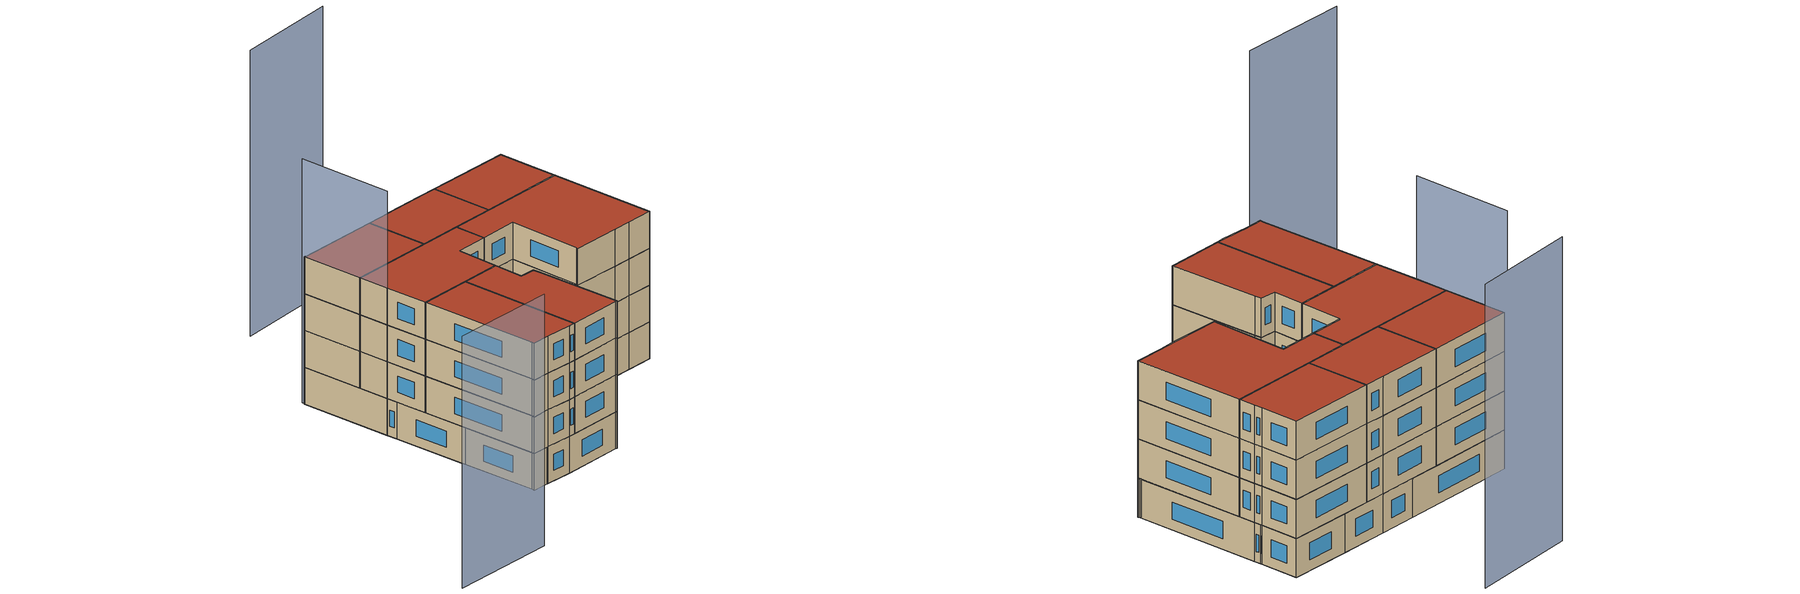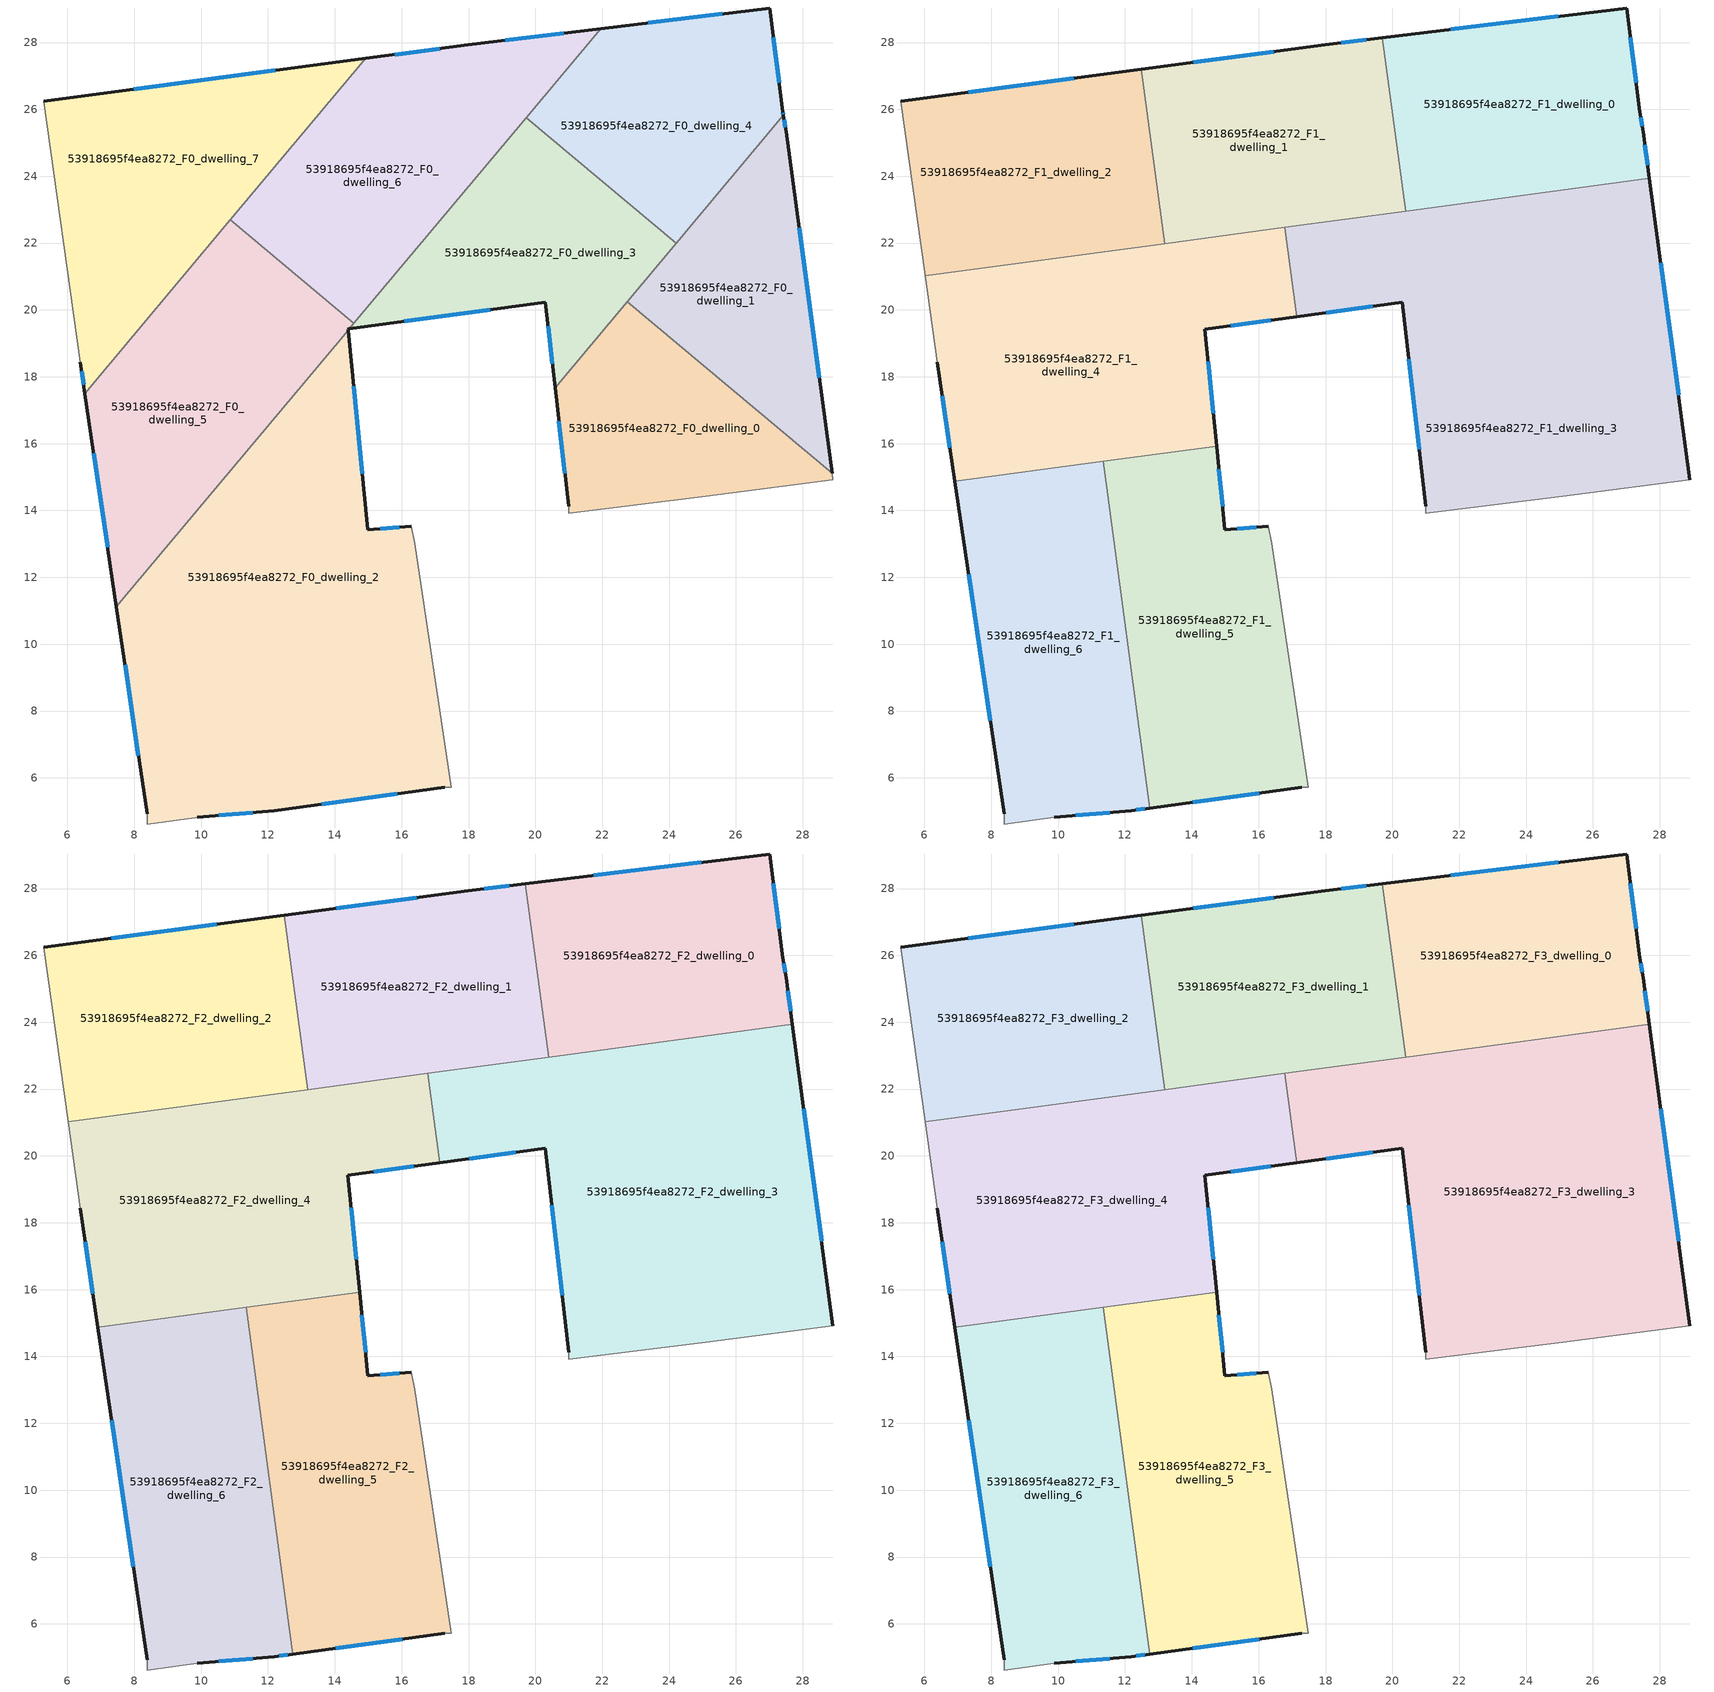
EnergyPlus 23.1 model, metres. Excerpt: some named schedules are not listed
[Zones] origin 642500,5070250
53918695f4ea8272_F0_dwelling_0
 floor ground (EU_floor_Construction): 28.9,14.92 28.88,15.11 22.74,20.24 20.59,17.67 20.99,14.12 20.99,13.92 25.1,14.42 26.6,14.62 z0
 wall outside (EU_wall_Construction): 20.99,14.12 20.59,17.67 z0:3
 wall adiabatic (EU_wall_Construction): 28.88,15.11 28.9,14.92 26.6,14.62 25.1,14.42 20.99,13.92 20.99,14.12 z0:3
 wall to 53918695f4ea8272_F0_dwelling_1 (EU_wall_Construction): 22.74,20.24 28.88,15.11 z0:3
 wall to 53918695f4ea8272_F0_dwelling_3 (EU_wall_Construction): 20.59,17.67 22.74,20.24 z0:3
 window (EU_Window_Construction): 20.88,15.12 20.7,16.68 z0.84:2.16
53918695f4ea8272_F0_dwelling_1
 floor ground (EU_floor_Construction): 28.88,15.11 27.5,25.33 27.42,25.83 22.74,20.24 z0
 wall outside (EU_wall_Construction): 27.42,25.83 27.5,25.33 28.88,15.11 z0:3
 wall to 53918695f4ea8272_F0_dwelling_4 (EU_wall_Construction): 24.21,21.99 27.42,25.83 z0:3
 wall to 53918695f4ea8272_F0_dwelling_3 (EU_wall_Construction): 22.75,20.24 24.21,21.99 z0:3
 window (EU_Window_Construction): 27.44,25.69 27.48,25.47 / 27.89,22.47 28.49,17.97 z0.84:2.16
53918695f4ea8272_F0_dwelling_2
 floor ground (EU_floor_Construction): 17.49,5.72 16.39,13.03 16.29,13.53 14.99,13.42 14.4,19.39 7.47,11.12 8.38,4.92 8.38,4.62 9.82,4.81 9.88,4.82 12.19,5.02 17.29,5.72 z0
 wall outside (EU_wall_Construction): 17.29,5.72 12.19,5.02 9.88,4.82 / 8.38,4.92 7.47,11.12 / 14.4,19.39 14.99,13.42 16.29,13.53 z0:3
 wall adiabatic (EU_wall_Construction): 16.29,13.53 16.39,13.03 17.49,5.72 17.29,5.72 / 9.88,4.82 9.82,4.81 8.38,4.62 8.38,4.92 z0:3
 wall to 53918695f4ea8272_F0_dwelling_5 (EU_wall_Construction): 7.47,11.12 14.4,19.39 z0:3
 window (EU_Window_Construction): 15.35,13.45 15.93,13.5 / 15.86,5.52 13.62,5.22 / 11.54,4.96 10.53,4.88 / 8.13,6.66 7.72,9.38 / 14.56,17.72 14.82,15.1 z0.84:2.16
53918695f4ea8272_F0_dwelling_3
 floor ground (EU_floor_Construction): 20.59,17.67 24.21,21.99 19.72,25.75 14.43,19.43 20.3,20.23 z0
 wall outside (EU_wall_Construction): 20.59,17.67 20.3,20.23 14.43,19.43 z0:3
 wall to 53918695f4ea8272_F0_dwelling_4 (EU_wall_Construction): 19.72,25.75 24.21,21.99 z0:3
 wall to 53918695f4ea8272_F0_dwelling_6 (EU_wall_Construction): 14.57,19.6 19.72,25.75 z0:3
 wall to 53918695f4ea8272_F0_dwelling_5 (EU_wall_Construction): 14.43,19.43 14.57,19.6 z0:3
 window (EU_Window_Construction): 18.65,20.01 16.07,19.66 / 20.51,18.39 20.38,19.51 z0.84:2.16
53918695f4ea8272_F0_dwelling_4
 floor ground (EU_floor_Construction): 24.21,21.99 27.42,25.83 27.4,25.93 27,29.03 21.95,28.42 19.72,25.75 z0
 wall outside (EU_wall_Construction): 21.95,28.42 27,29.03 27.4,25.93 27.42,25.83 z0:3
 wall to 53918695f4ea8272_F0_dwelling_6 (EU_wall_Construction): 19.72,25.75 21.95,28.42 z0:3
 window (EU_Window_Construction): 23.37,28.59 25.59,28.86 / 27.12,28.16 27.29,26.8 / 27.41,25.9 27.42,25.85 z0.84:2.16
53918695f4ea8272_F0_dwelling_5
 floor ground (EU_floor_Construction): 7.47,11.12 14.4,19.39 14.39,19.43 14.43,19.43 14.57,19.6 10.88,22.69 6.52,17.5 z0
 wall outside (EU_wall_Construction): 7.47,11.12 6.52,17.5 / 14.43,19.43 14.39,19.43 14.4,19.39 z0:3
 wall to 53918695f4ea8272_F0_dwelling_6 (EU_wall_Construction): 10.88,22.69 14.57,19.6 z0:3
 wall to 53918695f4ea8272_F0_dwelling_7 (EU_wall_Construction): 6.52,17.5 10.88,22.69 z0:3
 window (EU_Window_Construction): 7.2,12.91 6.79,15.71 z0.84:2.16
53918695f4ea8272_F0_dwelling_6
 floor ground (EU_floor_Construction): 14.57,19.6 21.95,28.42 18,27.93 14.93,27.53 10.88,22.69 z0
 wall outside (EU_wall_Construction): 14.93,27.53 18,27.93 21.95,28.42 z0:3
 wall to 53918695f4ea8272_F0_dwelling_7 (EU_wall_Construction): 10.88,22.69 14.93,27.53 z0:3
 window (EU_Window_Construction): 15.79,27.64 17.14,27.82 / 19.11,28.07 20.85,28.28 z0.84:2.16
53918695f4ea8272_F0_dwelling_7
 floor ground (EU_floor_Construction): 6.52,17.5 14.93,27.53 5.29,26.24 6.39,18.43 z0
 wall outside (EU_wall_Construction): 6.52,17.5 6.39,18.43 / 5.29,26.24 14.93,27.53 z0:3
 wall adiabatic (EU_wall_Construction): 6.39,18.43 5.29,26.24 z0:3
 window (EU_Window_Construction): 6.49,17.76 6.42,18.17 / 7.99,26.6 12.22,27.16 z0.84:2.16
53918695f4ea8272_F1_dwelling_0
 floor to 53918695f4ea8272_F0_dwelling_4 (EU_floor_Construction): 25.6,23.65 27.42,25.83 27.4,25.93 27,29.03 21.95,28.42 19.98,26.06 20.06,25.48 22.7,23.26 z3
 floor to 53918695f4ea8272_F0_dwelling_6 (EU_floor_Construction): 19.98,26.06 21.95,28.42 19.7,28.14 z3
 floor to 53918695f4ea8272_F0_dwelling_1 (EU_floor_Construction): 27.69,23.93 27.5,25.33 27.42,25.83 25.6,23.65 z3
 floor to 53918695f4ea8272_F0_dwelling_3 (EU_floor_Construction): 22.7,23.26 20.06,25.48 20.39,22.95 z3
 wall outside (EU_wall_Construction): 19.7,28.14 27,29.03 27.4,25.93 27.5,25.33 27.69,23.93 z3:6
 wall to 53918695f4ea8272_F1_dwelling_1 (EU_wall_Construction): 20.39,22.95 19.7,28.14 z3:6
 wall to 53918695f4ea8272_F1_dwelling_3 (EU_wall_Construction): 27.69,23.93 20.39,22.95 z3:6
 window (EU_Window_Construction): 21.74,28.39 24.96,28.78 / 27.12,28.16 27.29,26.8 / 27.43,25.76 27.47,25.5 / 27.56,24.94 27.64,24.32 z3.84:5.16
53918695f4ea8272_F1_dwelling_1
 floor to 53918695f4ea8272_F0_dwelling_6 (EU_floor_Construction): 17,22.5 19.98,26.06 19.7,28.14 18,27.93 14.92,27.52 12.79,24.98 13.19,21.99 z3
 floor to 53918695f4ea8272_F0_dwelling_4 (EU_floor_Construction): 20.06,25.48 19.98,26.06 19.72,25.75 z3
 floor to 53918695f4ea8272_F0_dwelling_7 (EU_floor_Construction): 12.79,24.98 14.92,27.52 12.49,27.2 z3
 floor to 53918695f4ea8272_F0_dwelling_3 (EU_floor_Construction): 20.39,22.95 20.06,25.48 19.72,25.75 17,22.5 z3
 wall outside (EU_wall_Construction): 12.49,27.2 18,27.93 19.7,28.14 z3:6
 wall to 53918695f4ea8272_F1_dwelling_2 (EU_wall_Construction): 13.19,21.99 12.49,27.2 z3:6
 wall to 53918695f4ea8272_F1_dwelling_4 (EU_wall_Construction): 16.78,22.47 13.19,21.99 z3:6
 wall to 53918695f4ea8272_F1_dwelling_3 (EU_wall_Construction): 20.39,22.95 16.78,22.47 z3:6
 window (EU_Window_Construction): 18.47,27.99 19.22,28.08 / 14.04,27.41 16.45,27.73 z3.84:5.16
53918695f4ea8272_F1_dwelling_2
 floor to 53918695f4ea8272_F0_dwelling_7 (EU_floor_Construction): 9.92,21.55 12.79,24.98 12.49,27.2 5.29,26.24 6.02,21.02 z3
 floor to 53918695f4ea8272_F0_dwelling_5 (EU_floor_Construction): 11.92,21.82 10.88,22.69 9.92,21.55 z3
 floor to 53918695f4ea8272_F0_dwelling_6 (EU_floor_Construction): 13.19,21.99 12.79,24.98 10.88,22.69 11.92,21.82 z3
 wall outside (EU_wall_Construction): 5.29,26.24 12.49,27.2 z3:6
 wall adiabatic (EU_wall_Construction): 6.02,21.02 5.29,26.24 z3:6
 wall to 53918695f4ea8272_F1_dwelling_4 (EU_wall_Construction): 13.19,21.99 6.02,21.02 z3:6
 window (EU_Window_Construction): 7.31,26.51 10.47,26.93 z3.84:5.16
53918695f4ea8272_F1_dwelling_3
 floor to 53918695f4ea8272_F0_dwelling_0 (EU_floor_Construction): 28.9,14.92 28.88,15.11 22.74,20.24 20.59,17.67 20.99,14.12 20.99,13.92 25.1,14.42 26.6,14.62 z3
 floor to 53918695f4ea8272_F0_dwelling_1 (EU_floor_Construction): 28.88,15.11 27.69,23.93 25.6,23.65 22.74,20.24 z3
 floor to 53918695f4ea8272_F0_dwelling_3 (EU_floor_Construction): 20.59,17.67 24.21,21.99 22.7,23.26 17,22.5 16.8,22.27 17.13,19.8 20.3,20.23 z3
 floor to 53918695f4ea8272_F0_dwelling_4 (EU_floor_Construction): 24.21,21.99 25.6,23.65 22.7,23.26 z3
 floor to 53918695f4ea8272_F0_dwelling_6 (EU_floor_Construction): 16.8,22.27 17,22.5 16.78,22.47 z3
 wall outside (EU_wall_Construction): 27.69,23.93 28.9,14.92 / 20.99,14.12 20.3,20.23 17.14,19.8 z3:6
 wall adiabatic (EU_wall_Construction): 28.9,14.92 26.6,14.62 25.1,14.42 20.99,13.92 20.99,14.12 z3:6
 wall to 53918695f4ea8272_F1_dwelling_4 (EU_wall_Construction): 17.14,19.8 16.78,22.47 z3:6
 window (EU_Window_Construction): 28.03,21.41 28.56,17.45 / 20.8,15.83 20.49,18.52 / 19.41,20.11 18.02,19.92 z3.84:5.16
53918695f4ea8272_F1_dwelling_4
 floor to 53918695f4ea8272_F0_dwelling_3 (EU_floor_Construction): 17.13,19.8 16.8,22.27 14.43,19.43 z3
 floor to 53918695f4ea8272_F0_dwelling_6 (EU_floor_Construction): 14.57,19.6 16.8,22.27 16.78,22.47 11.92,21.82 z3
 floor to 53918695f4ea8272_F0_dwelling_7 (EU_floor_Construction): 6.52,17.5 9.92,21.55 6.02,21.02 6.39,18.43 z3
 floor to 53918695f4ea8272_F0_dwelling_2 (EU_floor_Construction): 14.74,15.93 14.39,19.39 11.08,15.44 z3
 floor to 53918695f4ea8272_F0_dwelling_5 (EU_floor_Construction): 11.08,15.44 14.39,19.39 14.39,19.43 14.43,19.43 14.57,19.6 11.92,21.82 9.92,21.55 6.52,17.5 6.91,14.88 z3
 wall outside (EU_wall_Construction): 6.91,14.88 6.39,18.43 / 17.14,19.8 14.39,19.43 14.74,15.93 z3:6
 wall adiabatic (EU_wall_Construction): 6.39,18.43 6.02,21.02 z3:6
 wall to 53918695f4ea8272_F1_dwelling_6 (EU_wall_Construction): 11.35,15.47 6.91,14.88 z3:6
 wall to 53918695f4ea8272_F1_dwelling_5 (EU_wall_Construction): 14.74,15.93 11.35,15.47 z3:6
 window (EU_Window_Construction): 6.76,15.87 6.53,17.44 / 16.37,19.7 15.16,19.53 / 14.49,18.45 14.64,16.91 z3.84:5.16
53918695f4ea8272_F1_dwelling_5
 floor to 53918695f4ea8272_F0_dwelling_2 (EU_floor_Construction): 17.49,5.72 16.39,13.03 16.29,13.53 14.99,13.42 14.74,15.93 11.35,15.47 12.75,5.1 17.29,5.72 z3
 wall outside (EU_wall_Construction): 17.29,5.72 12.75,5.1 / 14.74,15.93 14.99,13.42 16.29,13.53 z3:6
 wall adiabatic (EU_wall_Construction): 16.29,13.53 16.39,13.03 17.49,5.72 17.29,5.72 z3:6
 wall to 53918695f4ea8272_F1_dwelling_6 (EU_wall_Construction): 12.75,5.1 11.35,15.47 z3:6
 window (EU_Window_Construction): 16.02,5.54 14.02,5.27 / 14.81,15.23 14.92,14.13 / 15.35,13.45 15.93,13.5 z3.84:5.16
53918695f4ea8272_F1_dwelling_6
 floor to 53918695f4ea8272_F0_dwelling_5 (EU_floor_Construction): 7.47,11.12 11.08,15.44 6.91,14.88 z3
 floor to 53918695f4ea8272_F0_dwelling_2 (EU_floor_Construction): 12.75,5.1 11.35,15.47 11.08,15.44 7.47,11.12 8.38,4.92 8.38,4.62 9.88,4.82 12.19,5.02 z3
 wall outside (EU_wall_Construction): 8.38,4.92 6.91,14.88 / 12.75,5.1 12.19,5.02 9.88,4.82 z3:6
 wall adiabatic (EU_wall_Construction): 9.88,4.82 8.38,4.62 8.38,4.92 z3:6
 window (EU_Window_Construction): 7.97,7.71 7.32,12.09 / 12.59,5.08 12.34,5.04 / 11.54,4.96 10.53,4.88 z3.84:5.16
53918695f4ea8272_F2_dwelling_0
 floor to 53918695f4ea8272_F1_dwelling_0 (EU_floor_Construction): 27.69,23.93 27.5,25.33 27.4,25.93 27,29.03 19.7,28.14 20.39,22.95 z6
 wall outside (EU_wall_Construction): 19.7,28.14 27,29.03 27.4,25.93 27.5,25.33 27.69,23.93 z6:9
 wall to 53918695f4ea8272_F2_dwelling_1 (EU_wall_Construction): 20.39,22.95 19.7,28.14 z6:9
 wall to 53918695f4ea8272_F2_dwelling_3 (EU_wall_Construction): 27.69,23.93 20.39,22.95 z6:9
 window (EU_Window_Construction): 21.74,28.39 24.96,28.78 / 27.12,28.16 27.29,26.8 / 27.43,25.76 27.47,25.5 / 27.56,24.94 27.64,24.32 z6.84:8.16
53918695f4ea8272_F2_dwelling_1
 floor to 53918695f4ea8272_F1_dwelling_1 (EU_floor_Construction): 20.39,22.95 19.7,28.14 18,27.93 12.49,27.2 13.19,21.99 z6
 wall outside (EU_wall_Construction): 12.49,27.2 18,27.93 19.7,28.14 z6:9
 wall to 53918695f4ea8272_F2_dwelling_2 (EU_wall_Construction): 13.19,21.99 12.49,27.2 z6:9
 wall to 53918695f4ea8272_F2_dwelling_4 (EU_wall_Construction): 16.78,22.47 13.19,21.99 z6:9
 wall to 53918695f4ea8272_F2_dwelling_3 (EU_wall_Construction): 20.39,22.95 16.78,22.47 z6:9
 window (EU_Window_Construction): 18.47,27.99 19.22,28.08 / 14.04,27.41 16.45,27.73 z6.84:8.16
53918695f4ea8272_F2_dwelling_2
 floor to 53918695f4ea8272_F1_dwelling_2 (EU_floor_Construction): 13.19,21.99 12.49,27.2 5.29,26.24 6.02,21.02 z6
 wall outside (EU_wall_Construction): 5.29,26.24 12.49,27.2 z6:9
 wall adiabatic (EU_wall_Construction): 6.02,21.02 5.29,26.24 z6:9
 wall to 53918695f4ea8272_F2_dwelling_4 (EU_wall_Construction): 13.19,21.99 6.02,21.02 z6:9
 window (EU_Window_Construction): 7.31,26.51 10.47,26.93 z6.84:8.16
53918695f4ea8272_F2_dwelling_3
 floor to 53918695f4ea8272_F1_dwelling_3 (EU_floor_Construction): 28.9,14.92 27.69,23.93 16.78,22.47 17.14,19.8 20.3,20.23 20.99,14.12 20.99,13.92 25.1,14.42 26.6,14.62 z6
 wall outside (EU_wall_Construction): 27.69,23.93 28.9,14.92 / 20.99,14.12 20.3,20.23 17.14,19.8 z6:9
 wall adiabatic (EU_wall_Construction): 28.9,14.92 26.6,14.62 25.1,14.42 20.99,13.92 20.99,14.12 z6:9
 wall to 53918695f4ea8272_F2_dwelling_4 (EU_wall_Construction): 17.14,19.8 16.78,22.47 z6:9
 window (EU_Window_Construction): 28.03,21.41 28.56,17.45 / 20.8,15.83 20.49,18.52 / 19.41,20.11 18.02,19.92 z6.84:8.16
53918695f4ea8272_F2_dwelling_4
 floor to 53918695f4ea8272_F1_dwelling_4 (EU_floor_Construction): 14.74,15.93 14.39,19.43 17.14,19.8 16.78,22.47 6.02,21.02 6.39,18.43 6.91,14.88 z6
 wall outside (EU_wall_Construction): 6.91,14.88 6.39,18.43 / 17.14,19.8 14.39,19.43 14.74,15.93 z6:9
 wall adiabatic (EU_wall_Construction): 6.39,18.43 6.02,21.02 z6:9
 wall to 53918695f4ea8272_F2_dwelling_6 (EU_wall_Construction): 11.35,15.47 6.91,14.88 z6:9
 wall to 53918695f4ea8272_F2_dwelling_5 (EU_wall_Construction): 14.74,15.93 11.35,15.47 z6:9
 window (EU_Window_Construction): 6.76,15.87 6.53,17.44 / 16.37,19.7 15.16,19.53 / 14.49,18.45 14.64,16.91 z6.84:8.16
53918695f4ea8272_F2_dwelling_5
 floor to 53918695f4ea8272_F1_dwelling_5 (EU_floor_Construction): 17.49,5.72 16.39,13.03 16.29,13.53 14.99,13.42 14.74,15.93 11.35,15.47 12.75,5.1 17.29,5.72 z6
 wall outside (EU_wall_Construction): 17.29,5.72 12.75,5.1 / 14.74,15.93 14.99,13.42 16.29,13.53 z6:9
 wall adiabatic (EU_wall_Construction): 16.29,13.53 16.39,13.03 17.49,5.72 17.29,5.72 z6:9
 wall to 53918695f4ea8272_F2_dwelling_6 (EU_wall_Construction): 12.75,5.1 11.35,15.47 z6:9
 window (EU_Window_Construction): 16.02,5.54 14.02,5.27 / 14.81,15.23 14.92,14.13 / 15.35,13.45 15.93,13.5 z6.84:8.16
53918695f4ea8272_F2_dwelling_6
 floor to 53918695f4ea8272_F1_dwelling_6 (EU_floor_Construction): 12.75,5.1 11.35,15.47 6.91,14.88 8.38,4.92 8.38,4.62 9.88,4.82 12.19,5.02 z6
 wall outside (EU_wall_Construction): 8.38,4.92 6.91,14.88 / 12.75,5.1 12.19,5.02 9.88,4.82 z6:9
 wall adiabatic (EU_wall_Construction): 9.88,4.82 8.38,4.62 8.38,4.92 z6:9
 window (EU_Window_Construction): 7.97,7.71 7.32,12.09 / 12.59,5.08 12.34,5.04 / 11.54,4.96 10.53,4.88 z6.84:8.16
53918695f4ea8272_F3_dwelling_0
 floor to 53918695f4ea8272_F2_dwelling_0 (EU_floor_Construction): 27.69,23.93 27.5,25.33 27.4,25.93 27,29.03 19.7,28.14 20.39,22.95 z9
 wall outside (EU_wall_Construction): 19.7,28.14 27,29.03 27.4,25.93 27.5,25.33 27.69,23.93 z9:12
 wall to 53918695f4ea8272_F3_dwelling_1 (EU_wall_Construction): 20.39,22.95 19.7,28.14 z9:12
 wall to 53918695f4ea8272_F3_dwelling_3 (EU_wall_Construction): 27.69,23.93 20.39,22.95 z9:12
 window (EU_Window_Construction): 21.74,28.39 24.96,28.78 / 27.12,28.16 27.29,26.8 / 27.43,25.76 27.47,25.5 / 27.56,24.94 27.64,24.32 z9.84:11.16
 roof outside (EU_roof_Construction): 27,29.03 27.4,25.93 27.5,25.33 27.69,23.93 20.39,22.95 19.7,28.14 z12
53918695f4ea8272_F3_dwelling_1
 floor to 53918695f4ea8272_F2_dwelling_1 (EU_floor_Construction): 20.39,22.95 19.7,28.14 18,27.93 12.49,27.2 13.19,21.99 z9
 wall outside (EU_wall_Construction): 12.49,27.2 18,27.93 19.7,28.14 z9:12
 wall to 53918695f4ea8272_F3_dwelling_2 (EU_wall_Construction): 13.19,21.99 12.49,27.2 z9:12
 wall to 53918695f4ea8272_F3_dwelling_4 (EU_wall_Construction): 16.78,22.47 13.19,21.99 z9:12
 wall to 53918695f4ea8272_F3_dwelling_3 (EU_wall_Construction): 20.39,22.95 16.78,22.47 z9:12
 window (EU_Window_Construction): 18.47,27.99 19.22,28.08 / 14.04,27.41 16.45,27.73 z9.84:11.16
 roof outside (EU_roof_Construction): 19.7,28.14 20.39,22.95 13.19,21.99 12.49,27.2 18,27.93 z12
53918695f4ea8272_F3_dwelling_2
 floor to 53918695f4ea8272_F2_dwelling_2 (EU_floor_Construction): 13.19,21.99 12.49,27.2 5.29,26.24 6.02,21.02 z9
 wall outside (EU_wall_Construction): 5.29,26.24 12.49,27.2 z9:12
 wall adiabatic (EU_wall_Construction): 6.02,21.02 5.29,26.24 z9:12
 wall to 53918695f4ea8272_F3_dwelling_4 (EU_wall_Construction): 13.19,21.99 6.02,21.02 z9:12
 window (EU_Window_Construction): 7.31,26.51 10.47,26.93 z9.84:11.16
 roof outside (EU_roof_Construction): 12.49,27.2 13.19,21.99 6.02,21.02 5.29,26.24 z12
53918695f4ea8272_F3_dwelling_3
 floor to 53918695f4ea8272_F2_dwelling_3 (EU_floor_Construction): 28.9,14.92 27.69,23.93 16.78,22.47 17.14,19.8 20.3,20.23 20.99,14.12 20.99,13.92 25.1,14.42 26.6,14.62 z9
 wall outside (EU_wall_Construction): 27.69,23.93 28.9,14.92 / 20.99,14.12 20.3,20.23 17.14,19.8 z9:12
 wall adiabatic (EU_wall_Construction): 28.9,14.92 26.6,14.62 25.1,14.42 20.99,13.92 20.99,14.12 z9:12
 wall to 53918695f4ea8272_F3_dwelling_4 (EU_wall_Construction): 17.14,19.8 16.78,22.47 z9:12
 window (EU_Window_Construction): 28.03,21.41 28.56,17.45 / 20.8,15.83 20.49,18.52 / 19.41,20.11 18.02,19.92 z9.84:11.16
 roof outside (EU_roof_Construction): 27.69,23.93 28.9,14.92 26.6,14.62 25.1,14.42 20.99,13.92 20.99,14.12 20.3,20.23 17.14,19.8 16.78,22.47 z12
53918695f4ea8272_F3_dwelling_4
 floor to 53918695f4ea8272_F2_dwelling_4 (EU_floor_Construction): 14.74,15.93 14.39,19.43 17.14,19.8 16.78,22.47 6.02,21.02 6.39,18.43 6.91,14.88 z9
 wall outside (EU_wall_Construction): 6.91,14.88 6.39,18.43 / 17.14,19.8 14.39,19.43 14.74,15.93 z9:12
 wall adiabatic (EU_wall_Construction): 6.39,18.43 6.02,21.02 z9:12
 wall to 53918695f4ea8272_F3_dwelling_6 (EU_wall_Construction): 11.35,15.47 6.91,14.88 z9:12
 wall to 53918695f4ea8272_F3_dwelling_5 (EU_wall_Construction): 14.74,15.93 11.35,15.47 z9:12
 window (EU_Window_Construction): 6.76,15.87 6.53,17.44 / 16.37,19.7 15.16,19.53 / 14.49,18.45 14.64,16.91 z9.84:11.16
 roof outside (EU_roof_Construction): 16.78,22.47 17.14,19.8 14.39,19.43 14.74,15.93 6.91,14.88 6.39,18.43 6.02,21.02 z12
53918695f4ea8272_F3_dwelling_5
 floor to 53918695f4ea8272_F2_dwelling_5 (EU_floor_Construction): 17.49,5.72 16.39,13.03 16.29,13.53 14.99,13.42 14.74,15.93 11.35,15.47 12.75,5.1 17.29,5.72 z9
 wall outside (EU_wall_Construction): 17.29,5.72 12.75,5.1 / 14.74,15.93 14.99,13.42 16.29,13.53 z9:12
 wall adiabatic (EU_wall_Construction): 16.29,13.53 16.39,13.03 17.49,5.72 17.29,5.72 z9:12
 wall to 53918695f4ea8272_F3_dwelling_6 (EU_wall_Construction): 12.75,5.1 11.35,15.47 z9:12
 window (EU_Window_Construction): 16.02,5.54 14.02,5.27 / 14.81,15.23 14.92,14.13 / 15.35,13.45 15.93,13.5 z9.84:11.16
 roof outside (EU_roof_Construction): 16.29,13.53 16.39,13.03 17.49,5.72 17.29,5.72 12.75,5.1 11.35,15.47 14.74,15.93 14.99,13.42 z12
53918695f4ea8272_F3_dwelling_6
 floor to 53918695f4ea8272_F2_dwelling_6 (EU_floor_Construction): 12.75,5.1 11.35,15.47 6.91,14.88 8.38,4.92 8.38,4.62 9.88,4.82 12.19,5.02 z9
 wall outside (EU_wall_Construction): 8.38,4.92 6.91,14.88 / 12.75,5.1 12.19,5.02 9.88,4.82 z9:12
 wall adiabatic (EU_wall_Construction): 9.88,4.82 8.38,4.62 8.38,4.92 z9:12
 window (EU_Window_Construction): 7.97,7.71 7.32,12.09 / 12.59,5.08 12.34,5.04 / 11.54,4.96 10.53,4.88 z9.84:11.16
 roof outside (EU_roof_Construction): 11.35,15.47 12.75,5.1 12.19,5.02 9.88,4.82 8.38,4.62 8.38,4.92 6.91,14.88 z12
shading: -6.03,-3.58 2.98,-2.47 z0:20.5; 5.31,26.49 6.39,18.43 z0:19.9; 18.4,38.84 9.72,37.02 z0:23.3
[Building]
EU S2 Campaign: North Axis=0; Terrain=City; Solar Distribution=FullExterior
[Site:Location]
Lyon-Bron: Latitude=45.75; Longitude=5; Time Zone=1; Elevation=198
[SizingPeriod:WeatherFileDays]
AnnualSizingPeriod: Begin Month=1; Begin Day of Month=1; End Month=12; End Day of Month=31; Day of Week for Start Day=Monday; Use Weather File Daylight Saving Period=No; Use Weather File Rain and Snow Indicators=No
[MATERIAL]
EU_InternalMass_Material: Roughness=MediumRough; Thickness=0.1; Conductivity=1; Density=1800; Specific Heat=900; Thermal Absorptance=0.9; Solar Absorptance=0.7; Visible Absorptance=0.7
[MATERIAL:NOMASS] Roughness=MediumRough; Thermal Absorptance=0.9; Solar Absorptance=0.7; Visible Absorptance=0.7
Name | Thermal Resistance
EU_wall_NoMass | 0.776494
EU_roof_NoMass | 0.486893
EU_floor_NoMass | 0.421597
[WINDOWMATERIAL:SIMPLEGLAZINGSYSTEM]
EU_Window_SimpleGlazing: UFactor=4.24961; Solar Heat Gain Coefficient=0.83; Visible Transmittance=0.83
[CONSTRUCTION]
EU_wall_Construction: EU_wall_NoMass
EU_roof_Construction: EU_roof_NoMass
EU_floor_Construction: EU_floor_NoMass
EU_InternalMass_Construction: EU_InternalMass_Material
EU_Window_Construction: EU_Window_SimpleGlazing
[ZONE] Type=1; Multiplier=1; Ceiling Height=autocalculate; Floor Area=autocalculate; Part of Total Floor Area=Yes
Name | Volume
53918695f4ea8272_F0_dwelling_0 | 87.5911
53918695f4ea8272_F1_dwelling_0; 53918695f4ea8272_F2_dwelling_0; 53918695f4ea8272_F3_dwelling_0 | 114.532
53918695f4ea8272_F0_dwelling_1 | 87.6035
53918695f4ea8272_F1_dwelling_1; 53918695f4ea8272_F2_dwelling_1; 53918695f4ea8272_F3_dwelling_1 | 114.543
53918695f4ea8272_F0_dwelling_2 | 270.907
53918695f4ea8272_F1_dwelling_2; 53918695f4ea8272_F2_dwelling_2; 53918695f4ea8272_F3_dwelling_2 | 114.538
53918695f4ea8272_F0_dwelling_3 | 99.0645
53918695f4ea8272_F1_dwelling_3; 53918695f4ea8272_F2_dwelling_3; 53918695f4ea8272_F3_dwelling_3 | 239.752
53918695f4ea8272_F0_dwelling_4 | 99.0667
53918695f4ea8272_F1_dwelling_4; 53918695f4ea8272_F2_dwelling_4; 53918695f4ea8272_F3_dwelling_4 | 171.807
53918695f4ea8272_F0_dwelling_5 | 128.888
53918695f4ea8272_F1_dwelling_5; 53918695f4ea8272_F2_dwelling_5; 53918695f4ea8272_F3_dwelling_5 | 137.845
53918695f4ea8272_F0_dwelling_6 | 128.859
53918695f4ea8272_F1_dwelling_6; 53918695f4ea8272_F2_dwelling_6; 53918695f4ea8272_F3_dwelling_6 | 137.806
53918695f4ea8272_F0_dwelling_7 | 128.833
[INTERNALMASS] Construction=EU_InternalMass_Construction
Name | Zone or ZoneList | Surface Area
53918695f4ea8272_F0_dwelling_0_EU_InternalMass | 53918695f4ea8272_F0_dwelling_0 | 29.1975
53918695f4ea8272_F0_dwelling_1_EU_InternalMass | 53918695f4ea8272_F0_dwelling_1 | 29.2018
53918695f4ea8272_F0_dwelling_2_EU_InternalMass | 53918695f4ea8272_F0_dwelling_2 | 90.3022
53918695f4ea8272_F0_dwelling_3_EU_InternalMass | 53918695f4ea8272_F0_dwelling_3 | 33.0213
53918695f4ea8272_F0_dwelling_4_EU_InternalMass | 53918695f4ea8272_F0_dwelling_4 | 33.021
53918695f4ea8272_F0_dwelling_5_EU_InternalMass | 53918695f4ea8272_F0_dwelling_5 | 42.963
53918695f4ea8272_F0_dwelling_6_EU_InternalMass | 53918695f4ea8272_F0_dwelling_6 | 42.9573
53918695f4ea8272_F0_dwelling_7_EU_InternalMass | 53918695f4ea8272_F0_dwelling_7 | 42.9443
53918695f4ea8272_F1_dwelling_0_EU_InternalMass | 53918695f4ea8272_F1_dwelling_0 | 38.1775
53918695f4ea8272_F1_dwelling_1_EU_InternalMass | 53918695f4ea8272_F1_dwelling_1 | 38.181
53918695f4ea8272_F1_dwelling_2_EU_InternalMass | 53918695f4ea8272_F1_dwelling_2 | 38.1791
53918695f4ea8272_F1_dwelling_3_EU_InternalMass | 53918695f4ea8272_F1_dwelling_3 | 79.9142
53918695f4ea8272_F1_dwelling_4_EU_InternalMass | 53918695f4ea8272_F1_dwelling_4 | 57.269
53918695f4ea8272_F1_dwelling_5_EU_InternalMass | 53918695f4ea8272_F1_dwelling_5 | 45.9479
53918695f4ea8272_F1_dwelling_6_EU_InternalMass | 53918695f4ea8272_F1_dwelling_6 | 45.9353
53918695f4ea8272_F2_dwelling_0_EU_InternalMass | 53918695f4ea8272_F2_dwelling_0 | 38.1775
53918695f4ea8272_F2_dwelling_1_EU_InternalMass | 53918695f4ea8272_F2_dwelling_1 | 38.181
53918695f4ea8272_F2_dwelling_2_EU_InternalMass | 53918695f4ea8272_F2_dwelling_2 | 38.1791
53918695f4ea8272_F2_dwelling_3_EU_InternalMass | 53918695f4ea8272_F2_dwelling_3 | 79.9142
53918695f4ea8272_F2_dwelling_4_EU_InternalMass | 53918695f4ea8272_F2_dwelling_4 | 57.269
53918695f4ea8272_F2_dwelling_5_EU_InternalMass | 53918695f4ea8272_F2_dwelling_5 | 45.9479
53918695f4ea8272_F2_dwelling_6_EU_InternalMass | 53918695f4ea8272_F2_dwelling_6 | 45.9353
53918695f4ea8272_F3_dwelling_0_EU_InternalMass | 53918695f4ea8272_F3_dwelling_0 | 38.1775
53918695f4ea8272_F3_dwelling_1_EU_InternalMass | 53918695f4ea8272_F3_dwelling_1 | 38.181
53918695f4ea8272_F3_dwelling_2_EU_InternalMass | 53918695f4ea8272_F3_dwelling_2 | 38.1791
53918695f4ea8272_F3_dwelling_3_EU_InternalMass | 53918695f4ea8272_F3_dwelling_3 | 79.9142
53918695f4ea8272_F3_dwelling_4_EU_InternalMass | 53918695f4ea8272_F3_dwelling_4 | 57.269
53918695f4ea8272_F3_dwelling_5_EU_InternalMass | 53918695f4ea8272_F3_dwelling_5 | 45.9479
53918695f4ea8272_F3_dwelling_6_EU_InternalMass | 53918695f4ea8272_F3_dwelling_6 | 45.9353
[OTHEREQUIPMENT] Fuel Type=Electricity; Design Level Calculation Method=Watts/Area; Power per Zone Floor Area=1; Fraction Latent=0; Fraction Radiant=0; Fraction Lost=0; Carbon Dioxide Generation Rate=0; EndUse Subcategory=EU_Step8_InternalGains
Name | Zone or ZoneList or Space or SpaceList | Schedule
EU_Step8_InternalGain_53918695f4ea8272_F0_dwelling_0_f000 | 53918695f4ea8272_F0_dwelling_0 | EU_Step8_GainSchedule_53918695f4ea8272_F0_dwelling_0_f000
EU_Step8_InternalGain_53918695f4ea8272_F0_dwelling_1_f000 | 53918695f4ea8272_F0_dwelling_1 | EU_Step8_GainSchedule_53918695f4ea8272_F0_dwelling_1_f000
EU_Step8_InternalGain_53918695f4ea8272_F0_dwelling_2_f000 | 53918695f4ea8272_F0_dwelling_2 | EU_Step8_GainSchedule_53918695f4ea8272_F0_dwelling_2_f000
EU_Step8_InternalGain_53918695f4ea8272_F0_dwelling_3_f000 | 53918695f4ea8272_F0_dwelling_3 | EU_Step8_GainSchedule_53918695f4ea8272_F0_dwelling_3_f000
EU_Step8_InternalGain_53918695f4ea8272_F0_dwelling_4_f000 | 53918695f4ea8272_F0_dwelling_4 | EU_Step8_GainSchedule_53918695f4ea8272_F0_dwelling_4_f000
EU_Step8_InternalGain_53918695f4ea8272_F0_dwelling_5_f000 | 53918695f4ea8272_F0_dwelling_5 | EU_Step8_GainSchedule_53918695f4ea8272_F0_dwelling_5_f000
EU_Step8_InternalGain_53918695f4ea8272_F0_dwelling_6_f000 | 53918695f4ea8272_F0_dwelling_6 | EU_Step8_GainSchedule_53918695f4ea8272_F0_dwelling_6_f000
EU_Step8_InternalGain_53918695f4ea8272_F0_dwelling_7_f000 | 53918695f4ea8272_F0_dwelling_7 | EU_Step8_GainSchedule_53918695f4ea8272_F0_dwelling_7_f000
EU_Step8_InternalGain_53918695f4ea8272_F1_dwelling_0_f000 | 53918695f4ea8272_F1_dwelling_0 | EU_Step8_GainSchedule_53918695f4ea8272_F1_dwelling_0_f000
EU_Step8_InternalGain_53918695f4ea8272_F1_dwelling_1_f000 | 53918695f4ea8272_F1_dwelling_1 | EU_Step8_GainSchedule_53918695f4ea8272_F1_dwelling_1_f000
EU_Step8_InternalGain_53918695f4ea8272_F1_dwelling_2_f000 | 53918695f4ea8272_F1_dwelling_2 | EU_Step8_GainSchedule_53918695f4ea8272_F1_dwelling_2_f000
EU_Step8_InternalGain_53918695f4ea8272_F1_dwelling_3_f000 | 53918695f4ea8272_F1_dwelling_3 | EU_Step8_GainSchedule_53918695f4ea8272_F1_dwelling_3_f000
EU_Step8_InternalGain_53918695f4ea8272_F1_dwelling_4_f000 | 53918695f4ea8272_F1_dwelling_4 | EU_Step8_GainSchedule_53918695f4ea8272_F1_dwelling_4_f000
EU_Step8_InternalGain_53918695f4ea8272_F1_dwelling_5_f000 | 53918695f4ea8272_F1_dwelling_5 | EU_Step8_GainSchedule_53918695f4ea8272_F1_dwelling_5_f000
EU_Step8_InternalGain_53918695f4ea8272_F1_dwelling_6_f000 | 53918695f4ea8272_F1_dwelling_6 | EU_Step8_GainSchedule_53918695f4ea8272_F1_dwelling_6_f000
EU_Step8_InternalGain_53918695f4ea8272_F2_dwelling_0_f000 | 53918695f4ea8272_F2_dwelling_0 | EU_Step8_GainSchedule_53918695f4ea8272_F2_dwelling_0_f000
EU_Step8_InternalGain_53918695f4ea8272_F2_dwelling_1_f000 | 53918695f4ea8272_F2_dwelling_1 | EU_Step8_GainSchedule_53918695f4ea8272_F2_dwelling_1_f000
EU_Step8_InternalGain_53918695f4ea8272_F2_dwelling_2_f000 | 53918695f4ea8272_F2_dwelling_2 | EU_Step8_GainSchedule_53918695f4ea8272_F2_dwelling_2_f000
EU_Step8_InternalGain_53918695f4ea8272_F2_dwelling_3_f000 | 53918695f4ea8272_F2_dwelling_3 | EU_Step8_GainSchedule_53918695f4ea8272_F2_dwelling_3_f000
EU_Step8_InternalGain_53918695f4ea8272_F2_dwelling_4_f000 | 53918695f4ea8272_F2_dwelling_4 | EU_Step8_GainSchedule_53918695f4ea8272_F2_dwelling_4_f000
EU_Step8_InternalGain_53918695f4ea8272_F2_dwelling_5_f000 | 53918695f4ea8272_F2_dwelling_5 | EU_Step8_GainSchedule_53918695f4ea8272_F2_dwelling_5_f000
EU_Step8_InternalGain_53918695f4ea8272_F2_dwelling_6_f000 | 53918695f4ea8272_F2_dwelling_6 | EU_Step8_GainSchedule_53918695f4ea8272_F2_dwelling_6_f000
EU_Step8_InternalGain_53918695f4ea8272_F3_dwelling_0_f000 | 53918695f4ea8272_F3_dwelling_0 | EU_Step8_GainSchedule_53918695f4ea8272_F3_dwelling_0_f000
EU_Step8_InternalGain_53918695f4ea8272_F3_dwelling_1_f000 | 53918695f4ea8272_F3_dwelling_1 | EU_Step8_GainSchedule_53918695f4ea8272_F3_dwelling_1_f000
EU_Step8_InternalGain_53918695f4ea8272_F3_dwelling_2_f000 | 53918695f4ea8272_F3_dwelling_2 | EU_Step8_GainSchedule_53918695f4ea8272_F3_dwelling_2_f000
EU_Step8_InternalGain_53918695f4ea8272_F3_dwelling_3_f000 | 53918695f4ea8272_F3_dwelling_3 | EU_Step8_GainSchedule_53918695f4ea8272_F3_dwelling_3_f000
EU_Step8_InternalGain_53918695f4ea8272_F3_dwelling_4_f000 | 53918695f4ea8272_F3_dwelling_4 | EU_Step8_GainSchedule_53918695f4ea8272_F3_dwelling_4_f000
EU_Step8_InternalGain_53918695f4ea8272_F3_dwelling_5_f000 | 53918695f4ea8272_F3_dwelling_5 | EU_Step8_GainSchedule_53918695f4ea8272_F3_dwelling_5_f000
EU_Step8_InternalGain_53918695f4ea8272_F3_dwelling_6_f000 | 53918695f4ea8272_F3_dwelling_6 | EU_Step8_GainSchedule_53918695f4ea8272_F3_dwelling_6_f000
[ZONEVENTILATION:DESIGNFLOWRATE] Schedule=EU_AlwaysOn; Design Flow Rate Calculation Method=AirChanges/Hour; Air Changes per Hour=0.693814; Ventilation Type=Natural; Fan Pressure Rise=0; Fan Total Efficiency=1; Constant Term Coefficient=1; Temperature Term Coefficient=0; Velocity Term Coefficient=0; Velocity Squared Term Coefficient=0; Minimum Indoor Temperature=-100; Maximum Indoor Temperature=100; Delta Temperature=-100; Minimum Outdoor Temperature=-100; Maximum Outdoor Temperature=100; Maximum Wind Speed=40
Name | Zone or ZoneList or Space or SpaceList
EU_ConstantAir_53918695f4ea8272_F0_dwelling_0 | 53918695f4ea8272_F0_dwelling_0
EU_ConstantAir_53918695f4ea8272_F0_dwelling_1 | 53918695f4ea8272_F0_dwelling_1
EU_ConstantAir_53918695f4ea8272_F0_dwelling_2 | 53918695f4ea8272_F0_dwelling_2
EU_ConstantAir_53918695f4ea8272_F0_dwelling_3 | 53918695f4ea8272_F0_dwelling_3
EU_ConstantAir_53918695f4ea8272_F0_dwelling_4 | 53918695f4ea8272_F0_dwelling_4
EU_ConstantAir_53918695f4ea8272_F0_dwelling_5 | 53918695f4ea8272_F0_dwelling_5
EU_ConstantAir_53918695f4ea8272_F0_dwelling_6 | 53918695f4ea8272_F0_dwelling_6
EU_ConstantAir_53918695f4ea8272_F0_dwelling_7 | 53918695f4ea8272_F0_dwelling_7
EU_ConstantAir_53918695f4ea8272_F1_dwelling_0 | 53918695f4ea8272_F1_dwelling_0
EU_ConstantAir_53918695f4ea8272_F1_dwelling_1 | 53918695f4ea8272_F1_dwelling_1
EU_ConstantAir_53918695f4ea8272_F1_dwelling_2 | 53918695f4ea8272_F1_dwelling_2
EU_ConstantAir_53918695f4ea8272_F1_dwelling_3 | 53918695f4ea8272_F1_dwelling_3
EU_ConstantAir_53918695f4ea8272_F1_dwelling_4 | 53918695f4ea8272_F1_dwelling_4
EU_ConstantAir_53918695f4ea8272_F1_dwelling_5 | 53918695f4ea8272_F1_dwelling_5
EU_ConstantAir_53918695f4ea8272_F1_dwelling_6 | 53918695f4ea8272_F1_dwelling_6
EU_ConstantAir_53918695f4ea8272_F2_dwelling_0 | 53918695f4ea8272_F2_dwelling_0
EU_ConstantAir_53918695f4ea8272_F2_dwelling_1 | 53918695f4ea8272_F2_dwelling_1
EU_ConstantAir_53918695f4ea8272_F2_dwelling_2 | 53918695f4ea8272_F2_dwelling_2
EU_ConstantAir_53918695f4ea8272_F2_dwelling_3 | 53918695f4ea8272_F2_dwelling_3
EU_ConstantAir_53918695f4ea8272_F2_dwelling_4 | 53918695f4ea8272_F2_dwelling_4
EU_ConstantAir_53918695f4ea8272_F2_dwelling_5 | 53918695f4ea8272_F2_dwelling_5
EU_ConstantAir_53918695f4ea8272_F2_dwelling_6 | 53918695f4ea8272_F2_dwelling_6
EU_ConstantAir_53918695f4ea8272_F3_dwelling_0 | 53918695f4ea8272_F3_dwelling_0
EU_ConstantAir_53918695f4ea8272_F3_dwelling_1 | 53918695f4ea8272_F3_dwelling_1
EU_ConstantAir_53918695f4ea8272_F3_dwelling_2 | 53918695f4ea8272_F3_dwelling_2
EU_ConstantAir_53918695f4ea8272_F3_dwelling_3 | 53918695f4ea8272_F3_dwelling_3
EU_ConstantAir_53918695f4ea8272_F3_dwelling_4 | 53918695f4ea8272_F3_dwelling_4
EU_ConstantAir_53918695f4ea8272_F3_dwelling_5 | 53918695f4ea8272_F3_dwelling_5
EU_ConstantAir_53918695f4ea8272_F3_dwelling_6 | 53918695f4ea8272_F3_dwelling_6
[HVACTEMPLATE:ZONE:IDEALLOADSAIRSYSTEM] System Availability Schedule=EU_AlwaysOn; Maximum Heating Supply Air Temperature=50; Minimum Cooling Supply Air Temperature=13; Maximum Heating Supply Air Humidity Ratio=0.0156; Minimum Cooling Supply Air Humidity Ratio=0.0077; Heating Limit=NoLimit; Cooling Limit=NoLimit; Heating Availability Schedule=EU_AlwaysOn; Cooling Availability Schedule=EU_CoolingOff; Dehumidification Control Type=ConstantSensibleHeatRatio; Cooling Sensible Heat Ratio=0.7; Dehumidification Setpoint=60; Humidification Control Type=None; Humidification Setpoint=30; Outdoor Air Method=None; Outdoor Air Flow Rate per Person=0.00944; Outdoor Air Flow Rate per Zone Floor Area=0; Outdoor Air Flow Rate per Zone=0; Demand Controlled Ventilation Type=None; Outdoor Air Economizer Type=NoEconomizer; Heat Recovery Type=None; Sensible Heat Recovery Effectiveness=0.7; Latent Heat Recovery Effectiveness=0.65
Name | Template Thermostat
53918695f4ea8272_F0_dwelling_0 | EU_HeatOnly_53918695f4ea8272_F0_dwelling_0
53918695f4ea8272_F0_dwelling_1 | EU_HeatOnly_53918695f4ea8272_F0_dwelling_1
53918695f4ea8272_F0_dwelling_2 | EU_HeatOnly_53918695f4ea8272_F0_dwelling_2
53918695f4ea8272_F0_dwelling_3 | EU_HeatOnly_53918695f4ea8272_F0_dwelling_3
53918695f4ea8272_F0_dwelling_4 | EU_HeatOnly_53918695f4ea8272_F0_dwelling_4
53918695f4ea8272_F0_dwelling_5 | EU_HeatOnly_53918695f4ea8272_F0_dwelling_5
53918695f4ea8272_F0_dwelling_6 | EU_HeatOnly_53918695f4ea8272_F0_dwelling_6
53918695f4ea8272_F0_dwelling_7 | EU_HeatOnly_53918695f4ea8272_F0_dwelling_7
53918695f4ea8272_F1_dwelling_0 | EU_HeatOnly_53918695f4ea8272_F1_dwelling_0
53918695f4ea8272_F1_dwelling_1 | EU_HeatOnly_53918695f4ea8272_F1_dwelling_1
53918695f4ea8272_F1_dwelling_2 | EU_HeatOnly_53918695f4ea8272_F1_dwelling_2
53918695f4ea8272_F1_dwelling_3 | EU_HeatOnly_53918695f4ea8272_F1_dwelling_3
53918695f4ea8272_F1_dwelling_4 | EU_HeatOnly_53918695f4ea8272_F1_dwelling_4
53918695f4ea8272_F1_dwelling_5 | EU_HeatOnly_53918695f4ea8272_F1_dwelling_5
53918695f4ea8272_F1_dwelling_6 | EU_HeatOnly_53918695f4ea8272_F1_dwelling_6
53918695f4ea8272_F2_dwelling_0 | EU_HeatOnly_53918695f4ea8272_F2_dwelling_0
53918695f4ea8272_F2_dwelling_1 | EU_HeatOnly_53918695f4ea8272_F2_dwelling_1
53918695f4ea8272_F2_dwelling_2 | EU_HeatOnly_53918695f4ea8272_F2_dwelling_2
53918695f4ea8272_F2_dwelling_3 | EU_HeatOnly_53918695f4ea8272_F2_dwelling_3
53918695f4ea8272_F2_dwelling_4 | EU_HeatOnly_53918695f4ea8272_F2_dwelling_4
53918695f4ea8272_F2_dwelling_5 | EU_HeatOnly_53918695f4ea8272_F2_dwelling_5
53918695f4ea8272_F2_dwelling_6 | EU_HeatOnly_53918695f4ea8272_F2_dwelling_6
53918695f4ea8272_F3_dwelling_0 | EU_HeatOnly_53918695f4ea8272_F3_dwelling_0
53918695f4ea8272_F3_dwelling_1 | EU_HeatOnly_53918695f4ea8272_F3_dwelling_1
53918695f4ea8272_F3_dwelling_2 | EU_HeatOnly_53918695f4ea8272_F3_dwelling_2
53918695f4ea8272_F3_dwelling_3 | EU_HeatOnly_53918695f4ea8272_F3_dwelling_3
53918695f4ea8272_F3_dwelling_4 | EU_HeatOnly_53918695f4ea8272_F3_dwelling_4
53918695f4ea8272_F3_dwelling_5 | EU_HeatOnly_53918695f4ea8272_F3_dwelling_5
53918695f4ea8272_F3_dwelling_6 | EU_HeatOnly_53918695f4ea8272_F3_dwelling_6
[SIZING:ZONE] Zone Cooling Design Supply Air Temperature Input Method=SupplyAirTemperature; Zone Cooling Design Supply Air Temperature=13; Zone Heating Design Supply Air Temperature Input Method=SupplyAirTemperature; Zone Heating Design Supply Air Temperature=50; Zone Cooling Design Supply Air Humidity Ratio=0.008; Zone Heating Design Supply Air Humidity Ratio=0.008; Cooling Design Air Flow Method=DesignDay; Cooling Design Air Flow Rate=0; Cooling Minimum Air Flow per Zone Floor Area=0.000762; Cooling Minimum Air Flow=0; Cooling Minimum Air Flow Fraction=0.2; Heating Design Air Flow Method=DesignDay; Heating Design Air Flow Rate=0; Heating Maximum Air Flow per Zone Floor Area=0.002032; Heating Maximum Air Flow=0.141576; Heating Maximum Air Flow Fraction=0.3; Account for Dedicated Outdoor Air System=No; Dedicated Outdoor Air System Control Strategy=NeutralSupplyAir; Dedicated Outdoor Air Low Setpoint Temperature for Design=autosize; Dedicated Outdoor Air High Setpoint Temperature for Design=autosize; Zone Load Sizing Method=Sensible Load Only No Latent Load; Zone Latent Cooling Design Supply Air Humidity Ratio Input Method=HumidityRatioDifference; Zone Cooling Design Supply Air Humidity Ratio Difference=0.005; Zone Latent Heating Design Supply Air Humidity Ratio Input Method=HumidityRatioDifference; Zone Humidification Design Supply Air Humidity Ratio Difference=0.005
53918695f4ea8272_F0_dwelling_0; 53918695f4ea8272_F0_dwelling_1; 53918695f4ea8272_F0_dwelling_2; 53918695f4ea8272_F0_dwelling_3; 53918695f4ea8272_F0_dwelling_4; 53918695f4ea8272_F0_dwelling_5; 53918695f4ea8272_F0_dwelling_6; 53918695f4ea8272_F0_dwelling_7; 53918695f4ea8272_F1_dwelling_0; 53918695f4ea8272_F1_dwelling_1; 53918695f4ea8272_F1_dwelling_2; 53918695f4ea8272_F1_dwelling_3; 53918695f4ea8272_F1_dwelling_4; 53918695f4ea8272_F1_dwelling_5; 53918695f4ea8272_F1_dwelling_6; 53918695f4ea8272_F2_dwelling_0; 53918695f4ea8272_F2_dwelling_1; 53918695f4ea8272_F2_dwelling_2; 53918695f4ea8272_F2_dwelling_3; 53918695f4ea8272_F2_dwelling_4; 53918695f4ea8272_F2_dwelling_5; 53918695f4ea8272_F2_dwelling_6; 53918695f4ea8272_F3_dwelling_0; 53918695f4ea8272_F3_dwelling_1; 53918695f4ea8272_F3_dwelling_2; 53918695f4ea8272_F3_dwelling_3; 53918695f4ea8272_F3_dwelling_4; 53918695f4ea8272_F3_dwelling_5; 53918695f4ea8272_F3_dwelling_6
[SCHEDULE:FILE] Column Number=1; Rows to Skip at Top=0; Number of Hours of Data=8760; Column Separator=Comma; Interpolate to Timestep=No; Minutes per Item=60; Adjust Schedule for Daylight Savings=Yes
Name | File
EU_Step8_GainSchedule_53918695f4ea8272_F0_dwelling_0_f000 | ../../schedules/53918695f4ea8272/53918695f4ea8272_F0_dwelling_0_f000_gain.csv
EU_Step8_GainSchedule_53918695f4ea8272_F0_dwelling_1_f000 | ../../schedules/53918695f4ea8272/53918695f4ea8272_F0_dwelling_1_f000_gain.csv
EU_Step8_GainSchedule_53918695f4ea8272_F0_dwelling_2_f000 | ../../schedules/53918695f4ea8272/53918695f4ea8272_F0_dwelling_2_f000_gain.csv
EU_Step8_GainSchedule_53918695f4ea8272_F0_dwelling_3_f000 | ../../schedules/53918695f4ea8272/53918695f4ea8272_F0_dwelling_3_f000_gain.csv
EU_Step8_GainSchedule_53918695f4ea8272_F0_dwelling_4_f000 | ../../schedules/53918695f4ea8272/53918695f4ea8272_F0_dwelling_4_f000_gain.csv
EU_Step8_GainSchedule_53918695f4ea8272_F0_dwelling_5_f000 | ../../schedules/53918695f4ea8272/53918695f4ea8272_F0_dwelling_5_f000_gain.csv
EU_Step8_GainSchedule_53918695f4ea8272_F0_dwelling_6_f000 | ../../schedules/53918695f4ea8272/53918695f4ea8272_F0_dwelling_6_f000_gain.csv
EU_Step8_GainSchedule_53918695f4ea8272_F0_dwelling_7_f000 | ../../schedules/53918695f4ea8272/53918695f4ea8272_F0_dwelling_7_f000_gain.csv
EU_Step8_GainSchedule_53918695f4ea8272_F1_dwelling_0_f000 | ../../schedules/53918695f4ea8272/53918695f4ea8272_F1_dwelling_0_f000_gain.csv
EU_Step8_GainSchedule_53918695f4ea8272_F1_dwelling_1_f000 | ../../schedules/53918695f4ea8272/53918695f4ea8272_F1_dwelling_1_f000_gain.csv
EU_Step8_GainSchedule_53918695f4ea8272_F1_dwelling_2_f000 | ../../schedules/53918695f4ea8272/53918695f4ea8272_F1_dwelling_2_f000_gain.csv
EU_Step8_GainSchedule_53918695f4ea8272_F1_dwelling_3_f000 | ../../schedules/53918695f4ea8272/53918695f4ea8272_F1_dwelling_3_f000_gain.csv
EU_Step8_GainSchedule_53918695f4ea8272_F1_dwelling_4_f000 | ../../schedules/53918695f4ea8272/53918695f4ea8272_F1_dwelling_4_f000_gain.csv
EU_Step8_GainSchedule_53918695f4ea8272_F1_dwelling_5_f000 | ../../schedules/53918695f4ea8272/53918695f4ea8272_F1_dwelling_5_f000_gain.csv
EU_Step8_GainSchedule_53918695f4ea8272_F1_dwelling_6_f000 | ../../schedules/53918695f4ea8272/53918695f4ea8272_F1_dwelling_6_f000_gain.csv
EU_Step8_GainSchedule_53918695f4ea8272_F2_dwelling_0_f000 | ../../schedules/53918695f4ea8272/53918695f4ea8272_F2_dwelling_0_f000_gain.csv
EU_Step8_GainSchedule_53918695f4ea8272_F2_dwelling_1_f000 | ../../schedules/53918695f4ea8272/53918695f4ea8272_F2_dwelling_1_f000_gain.csv
EU_Step8_GainSchedule_53918695f4ea8272_F2_dwelling_2_f000 | ../../schedules/53918695f4ea8272/53918695f4ea8272_F2_dwelling_2_f000_gain.csv
EU_Step8_GainSchedule_53918695f4ea8272_F2_dwelling_3_f000 | ../../schedules/53918695f4ea8272/53918695f4ea8272_F2_dwelling_3_f000_gain.csv
EU_Step8_GainSchedule_53918695f4ea8272_F2_dwelling_4_f000 | ../../schedules/53918695f4ea8272/53918695f4ea8272_F2_dwelling_4_f000_gain.csv
EU_Step8_GainSchedule_53918695f4ea8272_F2_dwelling_5_f000 | ../../schedules/53918695f4ea8272/53918695f4ea8272_F2_dwelling_5_f000_gain.csv
EU_Step8_GainSchedule_53918695f4ea8272_F2_dwelling_6_f000 | ../../schedules/53918695f4ea8272/53918695f4ea8272_F2_dwelling_6_f000_gain.csv
EU_Step8_GainSchedule_53918695f4ea8272_F3_dwelling_0_f000 | ../../schedules/53918695f4ea8272/53918695f4ea8272_F3_dwelling_0_f000_gain.csv
EU_Step8_GainSchedule_53918695f4ea8272_F3_dwelling_1_f000 | ../../schedules/53918695f4ea8272/53918695f4ea8272_F3_dwelling_1_f000_gain.csv
EU_Step8_GainSchedule_53918695f4ea8272_F3_dwelling_2_f000 | ../../schedules/53918695f4ea8272/53918695f4ea8272_F3_dwelling_2_f000_gain.csv
EU_Step8_GainSchedule_53918695f4ea8272_F3_dwelling_3_f000 | ../../schedules/53918695f4ea8272/53918695f4ea8272_F3_dwelling_3_f000_gain.csv
EU_Step8_GainSchedule_53918695f4ea8272_F3_dwelling_4_f000 | ../../schedules/53918695f4ea8272/53918695f4ea8272_F3_dwelling_4_f000_gain.csv
EU_Step8_GainSchedule_53918695f4ea8272_F3_dwelling_5_f000 | ../../schedules/53918695f4ea8272/53918695f4ea8272_F3_dwelling_5_f000_gain.csv
